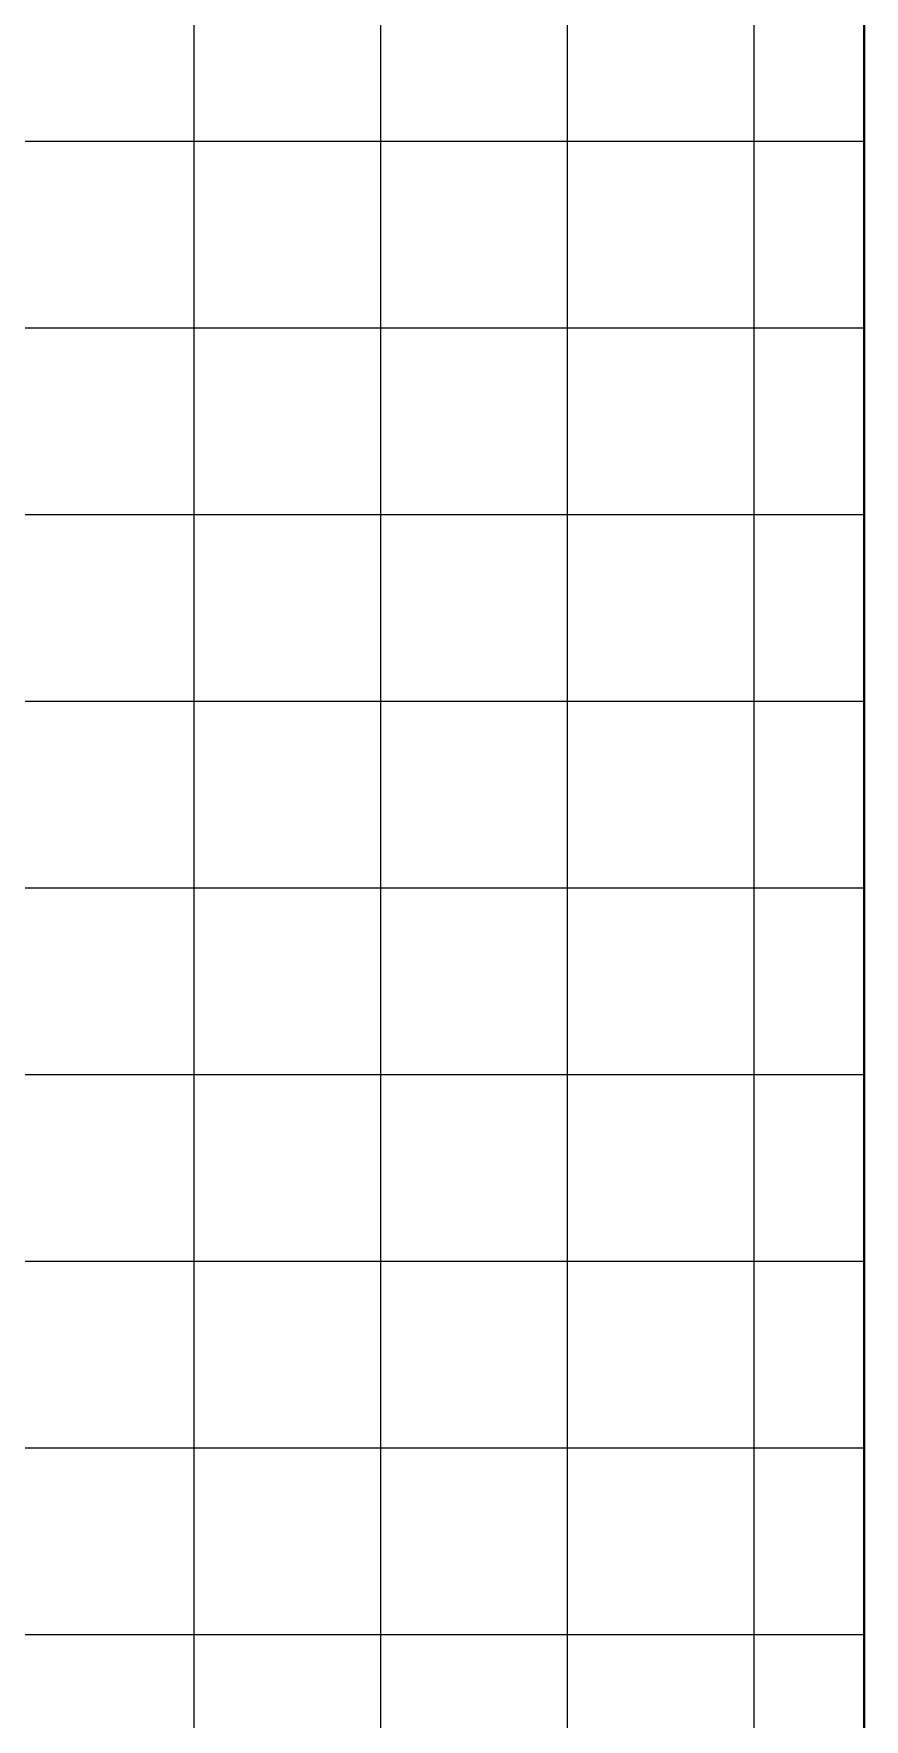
# Model space of a CAD drawing. Header units: millimetres. Extents: x 684983 to 685377, y 990360 to 990509.
# Drawn here: x 685076.3 to 685085.2, y 990431.13 to 990449.19 of the extents above; entities that cross this region are included whole.
import ezdxf

# ---------------------------------------------------------------- set-up
doc = ezdxf.new("R2010")
doc.units = ezdxf.units.MM
doc.layers.add('grid', color=8, linetype='Continuous', lineweight=9)

msp = doc.modelspace()

# ---------------------------------------------------------------- linework, layer by layer
at = {"lineweight": 40}
msp.add_lwpolyline([(684982.764, 990360.285), (685085.196, 990360.285), (685085.196, 990509.155), (684982.764, 990509.155)], close=True, dxfattribs=at)
at = {"layer": 'grid'}
for p, q in [((685078.014, 990509.155), (685078.014, 990370.9)), ((685080.014, 990509.155), (685080.014, 990370.9)), ((685082.014, 990509.155), (685082.014, 990370.9)), ((685084.014, 990509.155), (685084.014, 990370.9)), ((685085.196, 990448.038), (684982.764, 990448.038)), ((685085.196, 990446.038), (684982.764, 990446.038)), ((685085.196, 990444.038), (684982.764, 990444.038)), ((685085.196, 990442.038), (684982.764, 990442.038)), ((685085.196, 990440.038), (684982.764, 990440.038)), ((685085.196, 990438.038), (684982.764, 990438.038)), ((685085.196, 990436.038), (684982.764, 990436.038)), ((685085.196, 990434.038), (684982.764, 990434.038)), ((685085.196, 990432.038), (684982.764, 990432.038))]:
    msp.add_line(p, q, dxfattribs=at)

doc.saveas('drawing.dxf')
